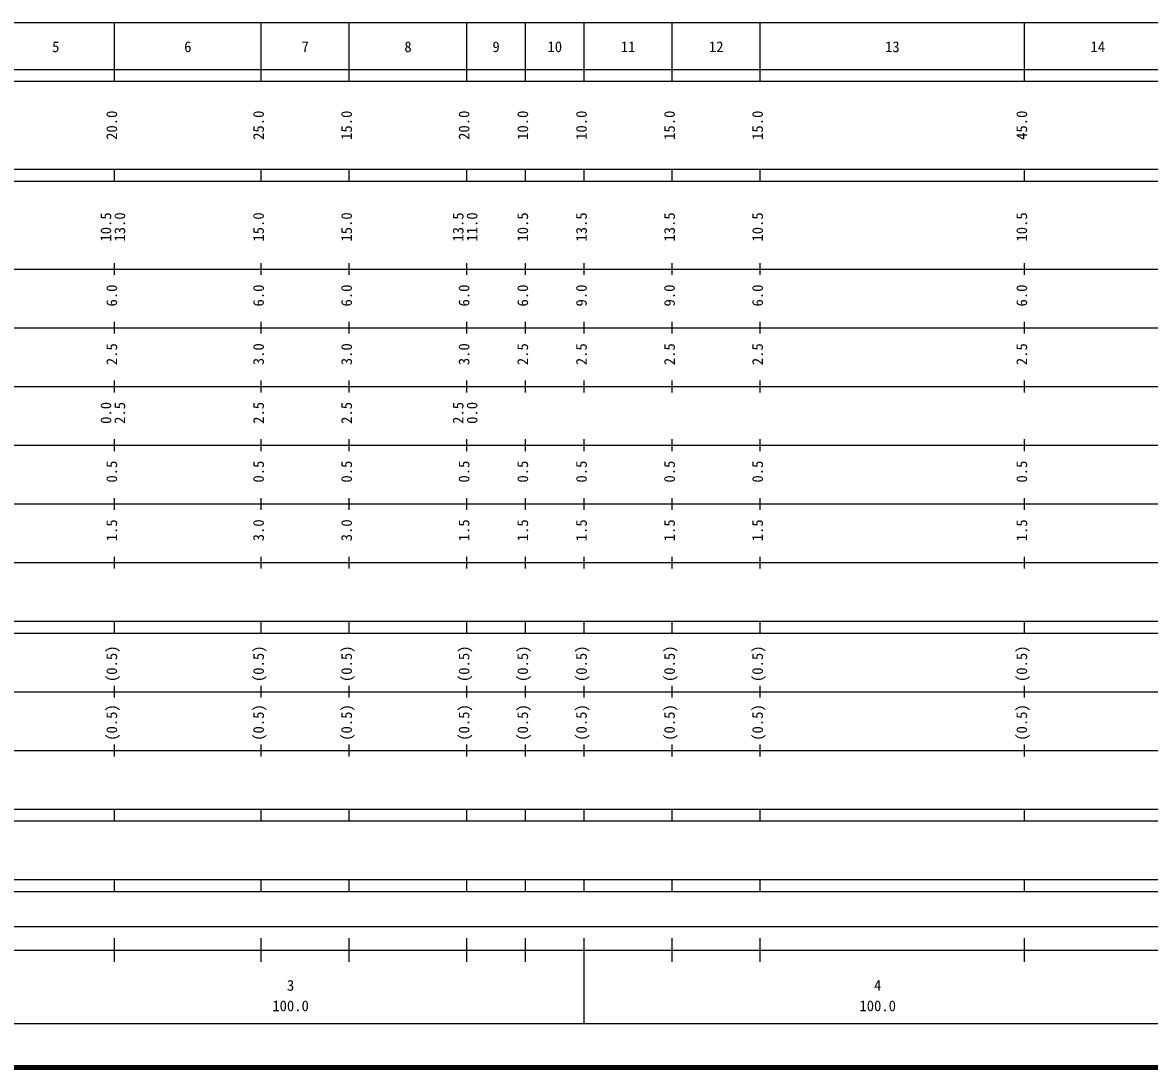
# Model space of a CAD drawing. Units: millimetres on the paper, enlarged 1000 times. Extents: x 40000 to 680000, y 20000 to 380000.
# Drawn here: x 272345 to 464290, y 20000 to 198000 of the extents above; entities that cross this region are included whole.
import ezdxf
from ezdxf.enums import TextEntityAlignment as Align

# ---------------------------------------------------------------- set-up
doc = ezdxf.new("R2010")
doc.units = ezdxf.units.MM
doc.header["$LTSCALE"] = 1000
doc.layers.add('M-TTL', color=2, linetype='Continuous', lineweight=140)
doc.layers.add('M-TTL-BAND', color=7, linetype='Continuous', lineweight=25)
doc.styles.add('ＭＳ ゴシック', font='')
doc.styles.get('ＭＳ ゴシック').set_extended_font_data('MS Gothic')

msp = doc.modelspace()

# ---------------------------------------------------------------- linework, layer by layer
at = {"layer": 'M-TTL'}
msp.add_line((40000, 20000), (680000, 20000), dxfattribs=at)
at = {"layer": 'M-TTL-BAND'}
for p, q in [((68000, 198000), (579000, 198000)), ((288000, 188000), (288000, 198000)), ((313000, 188000), (313000, 198000)), ((328000, 188000), (328000, 198000)), ((348000, 188000), (348000, 198000)), ((358000, 188000), (358000, 198000)), ((368000, 188000), (368000, 198000)), ((383000, 188000), (383000, 198000)), ((398000, 188000), (398000, 198000)), ((443000, 188000), (443000, 198000)), ((40000, 190000), (579000, 190000)), ((40000, 188000), (579000, 188000)), ((40000, 173000), (579000, 173000)), ((288000, 171000), (288000, 173000)), ((313000, 171000), (313000, 173000)), ((328000, 171000), (328000, 173000)), ((348000, 171000), (348000, 173000)), ((358000, 171000), (358000, 173000)), ((368000, 171000), (368000, 173000)), ((383000, 171000), (383000, 173000)), ((398000, 171000), (398000, 173000)), ((443000, 171000), (443000, 173000)), ((40000, 171000), (579000, 171000)), ((40000, 156000), (579000, 156000)), ((288000, 155000), (288000, 157000)), ((313000, 155000), (313000, 157000)), ((328000, 155000), (328000, 157000)), ((348000, 155000), (348000, 157000)), ((358000, 155000), (358000, 157000)), ((368000, 155000), (368000, 157000)), ((383000, 155000), (383000, 157000)), ((398000, 155000), (398000, 157000)), ((443000, 155000), (443000, 157000)), ((46000, 146000), (579000, 146000)), ((288000, 145000), (288000, 147000)), ((313000, 145000), (313000, 147000)), ((328000, 145000), (328000, 147000)), ((348000, 145000), (348000, 147000)), ((358000, 145000), (358000, 147000)), ((368000, 145000), (368000, 147000)), ((383000, 145000), (383000, 147000)), ((398000, 145000), (398000, 147000)), ((443000, 145000), (443000, 147000)), ((288000, 135000), (288000, 137000)), ((313000, 135000), (313000, 137000)), ((328000, 135000), (328000, 137000)), ((348000, 135000), (348000, 137000)), ((358000, 135000), (358000, 137000)), ((368000, 135000), (368000, 137000)), ((383000, 135000), (383000, 137000)), ((398000, 135000), (398000, 137000)), ((443000, 135000), (443000, 137000)), ((52000, 136000), (579000, 136000)), ((288000, 125000), (288000, 127000)), ((313000, 125000), (313000, 127000)), ((328000, 125000), (328000, 127000)), ((348000, 125000), (348000, 127000)), ((358000, 125000), (358000, 127000)), ((368000, 125000), (368000, 127000)), ((383000, 125000), (383000, 127000)), ((398000, 125000), (398000, 127000)), ((443000, 125000), (443000, 127000)), ((46000, 126000), (579000, 126000)), ((52000, 116000), (579000, 116000)), ((288000, 115000), (288000, 117000)), ((313000, 115000), (313000, 117000)), ((328000, 115000), (328000, 117000)), ((348000, 115000), (348000, 117000)), ((358000, 115000), (358000, 117000)), ((368000, 115000), (368000, 117000)), ((383000, 115000), (383000, 117000)), ((398000, 115000), (398000, 117000)), ((443000, 115000), (443000, 117000)), ((46000, 106000), (579000, 106000)), ((288000, 105000), (288000, 107000)), ((313000, 105000), (313000, 107000)), ((328000, 105000), (328000, 107000)), ((348000, 105000), (348000, 107000)), ((358000, 105000), (358000, 107000)), ((368000, 105000), (368000, 107000)), ((383000, 105000), (383000, 107000)), ((398000, 105000), (398000, 107000)), ((443000, 105000), (443000, 107000)), ((40000, 96000), (579000, 96000)), ((288000, 94000), (288000, 96000)), ((313000, 94000), (313000, 96000)), ((328000, 94000), (328000, 96000)), ((348000, 94000), (348000, 96000)), ((358000, 94000), (358000, 96000)), ((368000, 94000), (368000, 96000)), ((383000, 94000), (383000, 96000)), ((398000, 94000), (398000, 96000)), ((443000, 94000), (443000, 96000)), ((40000, 94000), (579000, 94000)), ((288000, 83000), (288000, 85000)), ((313000, 83000), (313000, 85000)), ((328000, 83000), (328000, 85000)), ((348000, 83000), (348000, 85000)), ((358000, 83000), (358000, 85000)), ((368000, 83000), (368000, 85000)), ((383000, 83000), (383000, 85000)), ((398000, 83000), (398000, 85000)), ((443000, 83000), (443000, 85000)), ((49000, 84000), (579000, 84000)), ((288000, 73000), (288000, 75000)), ((313000, 73000), (313000, 75000)), ((328000, 73000), (328000, 75000)), ((348000, 73000), (348000, 75000)), ((358000, 73000), (358000, 75000)), ((368000, 73000), (368000, 75000)), ((383000, 73000), (383000, 75000)), ((398000, 73000), (398000, 75000)), ((443000, 73000), (443000, 75000)), ((40000, 74000), (579000, 74000)), ((40000, 64000), (579000, 64000)), ((288000, 62000), (288000, 64000)), ((313000, 62000), (313000, 64000)), ((328000, 62000), (328000, 64000)), ((348000, 62000), (348000, 64000)), ((358000, 62000), (358000, 64000)), ((368000, 62000), (368000, 64000)), ((383000, 62000), (383000, 64000)), ((398000, 62000), (398000, 64000)), ((443000, 62000), (443000, 64000)), ((40000, 62000), (579000, 62000)), ((40000, 52000), (579000, 52000)), ((288000, 50000), (288000, 52000)), ((313000, 50000), (313000, 52000)), ((328000, 50000), (328000, 52000)), ((348000, 50000), (348000, 52000)), ((358000, 50000), (358000, 52000)), ((368000, 50000), (368000, 52000)), ((383000, 50000), (383000, 52000)), ((398000, 50000), (398000, 52000)), ((443000, 50000), (443000, 52000)), ((40000, 50000), (579000, 50000)), ((71000, 44000), (565000, 44000)), ((288000, 38000), (288000, 42000)), ((313000, 38000), (313000, 42000)), ((328000, 38000), (328000, 42000)), ((348000, 38000), (348000, 42000)), ((358000, 38000), (358000, 42000)), ((368000, 27500), (368000, 42000)), ((383000, 38000), (383000, 42000)), ((398000, 38000), (398000, 42000)), ((443000, 38000), (443000, 42000)), ((40000, 40000), (579000, 40000)), ((68000, 27500), (579000, 27500))]:
    msp.add_line(p, q, dxfattribs=at)

# ---------------------------------------------------------------- texts
at = {"layer": 'M-TTL-BAND', "style": 'ＭＳ ゴシック'}
for s, p in [('5', (278000, 192405)), ('6', (300500, 192405)), ('7', (320500, 192405)), ('8', (338000, 192405)), ('9', (353000, 192405)), ('10', (363000, 192405)), ('11', (375500, 192405)), ('12', (390500, 192405)), ('13', (420500, 192405)), ('14', (455500, 192405)), ('3', (318000, 32523)), ('4', (418000, 32523)), ('100.0', (318000, 29033)), ('100.0', (418000, 29033))]:
    msp.add_text(s, height=1833, dxfattribs=at).set_placement(p, align=Align.BOTTOM_CENTER)
for s, p in [('20.0', (289000, 180500)), ('25.0', (314000, 180500)), ('15.0', (329000, 180500)), ('20.0', (349000, 180500)), ('10.0', (359000, 180500)), ('10.0', (369000, 180500)), ('15.0', (384000, 180500)), ('15.0', (399000, 180500)), ('45.0', (444000, 180500)), ('10.5', (288000, 163174)), ('13.0', (290370, 163174)), ('15.0', (314000, 163174)), ('15.0', (329000, 163174)), ('13.5', (348000, 163174)), ('11.0', (350370, 163174)), ('10.5', (359000, 163174)), ('13.5', (369000, 163174)), ('13.5', (384000, 163174)), ('10.5', (399000, 163174)), ('10.5', (444000, 163174)), ('6.0', (289000, 151500)), ('6.0', (314000, 151500)), ('6.0', (329000, 151500)), ('6.0', (349000, 151500)), ('6.0', (359000, 151500)), ('9.0', (369000, 151500)), ('9.0', (384000, 151500)), ('6.0', (399000, 151500)), ('6.0', (444000, 151500)), ('2.5', (289000, 141500)), ('3.0', (314000, 141500)), ('3.0', (329000, 141500)), ('3.0', (349000, 141500)), ('2.5', (359000, 141500)), ('2.5', (369000, 141500)), ('2.5', (384000, 141500)), ('2.5', (399000, 141500)), ('2.5', (444000, 141500)), ('0.0', (288000, 131500)), ('2.5', (290370, 131500)), ('2.5', (314000, 131500)), ('2.5', (329000, 131500)), ('2.5', (348000, 131500)), ('0.0', (350370, 131500)), ('0.5', (289000, 121500)), ('0.5', (314000, 121500)), ('0.5', (329000, 121500)), ('0.5', (349000, 121500)), ('0.5', (359000, 121500)), ('0.5', (369000, 121500)), ('0.5', (384000, 121500)), ('0.5', (399000, 121500)), ('0.5', (444000, 121500)), ('1.5', (289000, 111500)), ('3.0', (314000, 111500)), ('3.0', (329000, 111500)), ('1.5', (349000, 111500)), ('1.5', (359000, 111500)), ('1.5', (369000, 111500)), ('1.5', (384000, 111500)), ('1.5', (399000, 111500)), ('1.5', (444000, 111500)), ('(0.5)', (289000, 88764)), ('(0.5)', (314000, 88764)), ('(0.5)', (329000, 88764)), ('(0.5)', (349000, 88764)), ('(0.5)', (359000, 88764)), ('(0.5)', (369000, 88764)), ('(0.5)', (384000, 88764)), ('(0.5)', (399000, 88764)), ('(0.5)', (444000, 88764)), ('(0.5)', (289000, 78764)), ('(0.5)', (314000, 78764)), ('(0.5)', (329000, 78764)), ('(0.5)', (349000, 78764)), ('(0.5)', (359000, 78764)), ('(0.5)', (369000, 78764)), ('(0.5)', (384000, 78764)), ('(0.5)', (399000, 78764)), ('(0.5)', (444000, 78764))]:
    msp.add_text(s, height=1833, rotation=90, dxfattribs=at).set_placement(p, align=Align.BOTTOM_CENTER)

doc.saveas('drawing.dxf')
